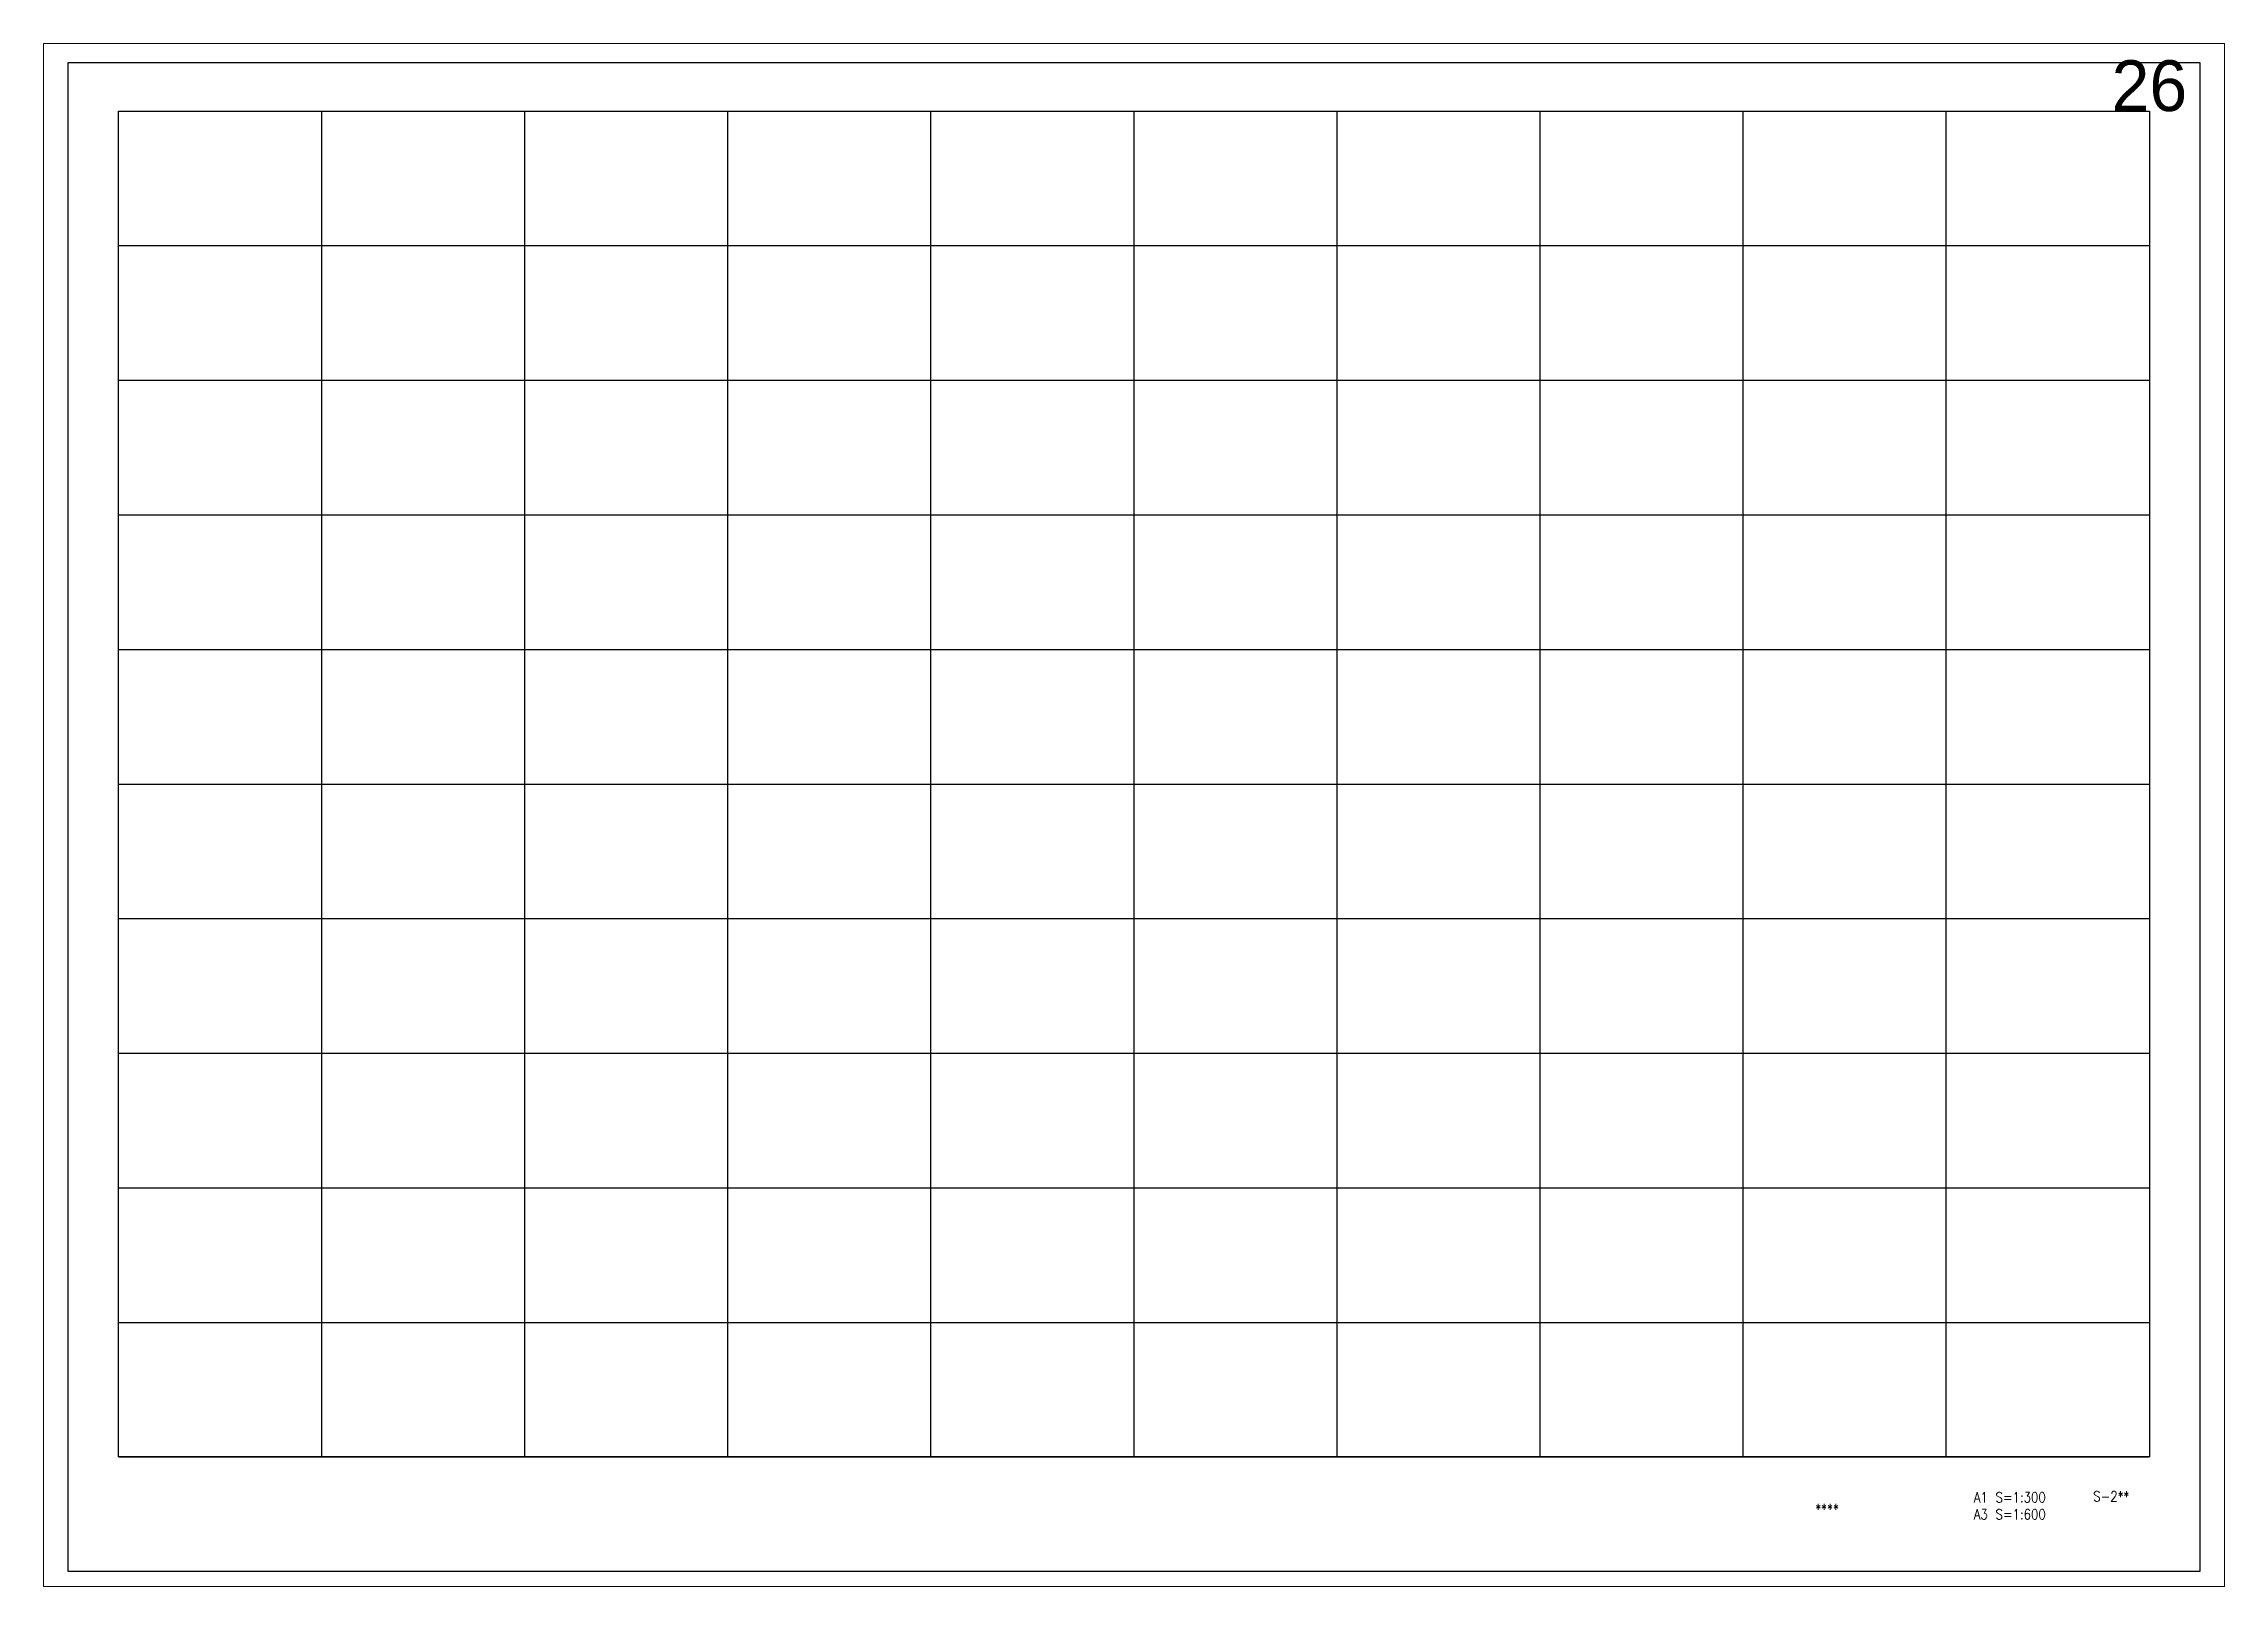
# Paper-space layout '26' of a CAD drawing. Extents: x -23 to 863, y -16 to 610.
# The model-space entities are those that its viewports show. They can reach past a viewport. Long polylines and large blocks are cut down to what shows.
import ezdxf
from ezdxf.enums import TextEntityAlignment as Align

# ---------------------------------------------------------------- set-up
doc = ezdxf.new("R2010")
doc.units = 0
doc.header["$MEASUREMENT"] = 0
doc.layers.get('Defpoints').update_dxf_attribs({"color": 251, "linetype": 'CONTINUOUS'})
doc.layers.add('99_レイアウト枠', color=251, linetype='CONTINUOUS', plot=False)
doc.layers.add('99_頁番号', color=6, linetype='CONTINUOUS')
doc.styles.add('DRACAD', font='txt', dxfattribs={"width": 0.85, "bigfont": 'extfont2'})
doc.styles.get("Standard").update_dxf_attribs({"font": 'Osaka.ttc'})

msp = doc.modelspace()

# ---------------------------------------------------------------- linework, layer by layer
at = {"layer": '99_レイアウト枠'}
for p, q in [((605000, -987250), (605000, -854750)), ((625000, -987250), (625000, -854750)), ((645000, -987250), (645000, -854750)), ((665000, -987250), (665000, -854750)), ((685000, -987250), (685000, -854750)), ((705000, -987250), (705000, -854750)), ((725000, -987250), (725000, -854750)), ((745000, -987250), (745000, -854750)), ((765000, -987250), (765000, -854750)), ((785000, -987250), (785000, -854750)), ((605000, -868000), (805000, -868000)), ((605000, -881250), (805000, -881250)), ((605000, -894500), (805000, -894500)), ((605000, -907750), (805000, -907750)), ((605000, -921000), (805000, -921000)), ((605000, -934250), (805000, -934250)), ((605000, -947500), (805000, -947500)), ((605000, -960750), (805000, -960750)), ((605000, -974000), (805000, -974000)), ((605000, -987250), (805000, -987250))]:
    msp.add_line(p, q, dxfattribs=at)
for points in [[(600000, -998500), (810000, -998500), (810000, -850000), (600000, -850000)], [(605000, -854750), (805000, -854750), (805000, -987250), (605000, -987250)]]:
    msp.add_lwpolyline(points, close=True, dxfattribs=at)

# ---------------------------------------------------------------- texts
msp.add_text('26', height=5000, dxfattribs=at).set_placement((805000, -854750), align=Align.CENTER)
at = {"layer": '99_頁番号', "char_height": 1000, "attachment_point": 5, "style": 'DRACAD'}
for s, insert in [('{  ****  }', (772500, -992375)), ('A1 S=1:300^JA3 S=1:600', (791250, -992060.8)), ('{S-2**}', (801250, -991125))]:
    msp.add_mtext(s, dxfattribs=dict(at, insert=insert))

psp = doc.layouts.new('26')

# ---------------------------------------------------------------- viewports
at = {"layer": 'Defpoints'}
psp.add_viewport(center=(420, 297), size=(885.46, 626.16), view_center_point=(705000, -924050), view_height=151878, dxfattribs=at)

doc.saveas('drawing.dxf')
